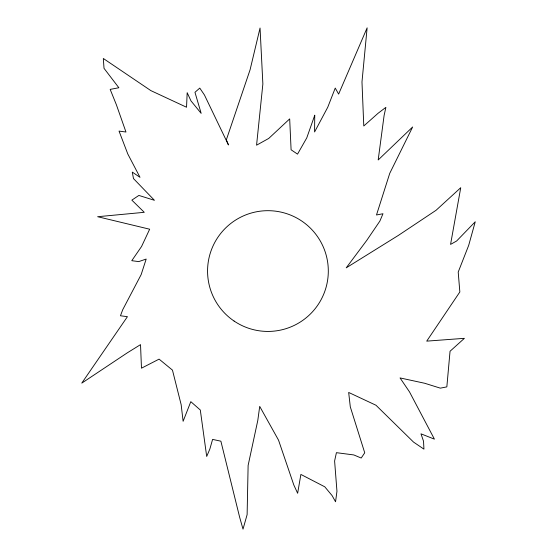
<?xml version="1.0" encoding="UTF-8"?>
<svg xmlns="http://www.w3.org/2000/svg" width="557" height="557" viewBox="0 0 557 557"><rect width="100%" height="100%" fill="white"/><g stroke="black" fill="none" stroke-linecap="round" stroke-linejoin="round"><path stroke-width="0.84" d="M314.74 115.264L314.58 131.967L327.746 107.25L335.237 88.076L338.635 94.091L367.126 27.85L361.98 81.921L363.784 125.979L378.092 113.266L385.883 107.355L384.107 115.459L378.182 159.97L412.64 126.989L389.733 173.373L376.49 214.981L382.979 213.735L379.902 221.038L366.791 240.339L346.231 267.833L398.38 235.395L436.075 210.274L460.743 187.695L450.564 244.405L456.622 241L475.246 221.763L468.681 245.4L458.209 272.074L459.845 291.959L426.718 341.135L464.392 338.329L450.049 351.258L446.839 386.885L440.329 388.152L424.74 383.279L400.044 377.924L409.506 391.905L434.418 439.139L420.981 433.833L423.543 441.269L423.933 449.137L413.545 442.098L375.968 405.238L348.675 392.448L350.297 406.854L364.731 452.806L361.208 458.042L353.827 454.944L336.414 452.674L334.604 460.987L336.957 491.253L335.558 501.78L332.118 495.619L324.78 486.811L300.884 474.432L297.64 493.286L293.797 484.931L278.535 440.148L259.708 406.387L257.807 420.361L248.123 465.429L247.12 514.633L243.012 529.15L239.649 517.251L220.885 441.193L212.6 439.403L209.857 449.033L206.696 456.475L200.304 410.015L190.807 401.66L183.114 421.301L181.157 404.667L172.461 370.113L159.086 359.126L141.478 368.191L140.524 344.63L127.295 352.839L81.754 383.146L127.428 316.682L120.458 315.77L122.735 309.692L141.151 274.629L146.178 259.061L138.735 261.609L131.779 260.69L141.575 246.466L149.666 229.212L97.656 216.715L144.27 212.314L131.849 200.13L138.874 195.437L154.442 200.304L133.485 178.574L132.281 172.099L140.016 177.335L127.79 153.969L119.038 131.097L125.966 132.023L116.427 104.876L110.175 89.385L118.864 87.748L104.02 68.33L103.317 58.478L150.863 90.617L186.546 107.236L187.173 92.671L190.954 100.852L201.168 113.377L194.964 92.316L199.775 88.083L204.44 94.975L228.454 144.945L226.358 139.772L250.093 69.743L260.049 28.031L262.869 83.975L256.568 145.189L268.746 138.428L289.682 118.892L291.095 149.784L297.529 154.129L306.761 137.899L314.74 115.264M234.086 321.048A60.372 60.372 0 0 0 328.157 275.374A60.372 60.372 0 0 0 241.564 216.75A60.372 60.372 0 0 0 234.086 321.048"/></g></svg>
